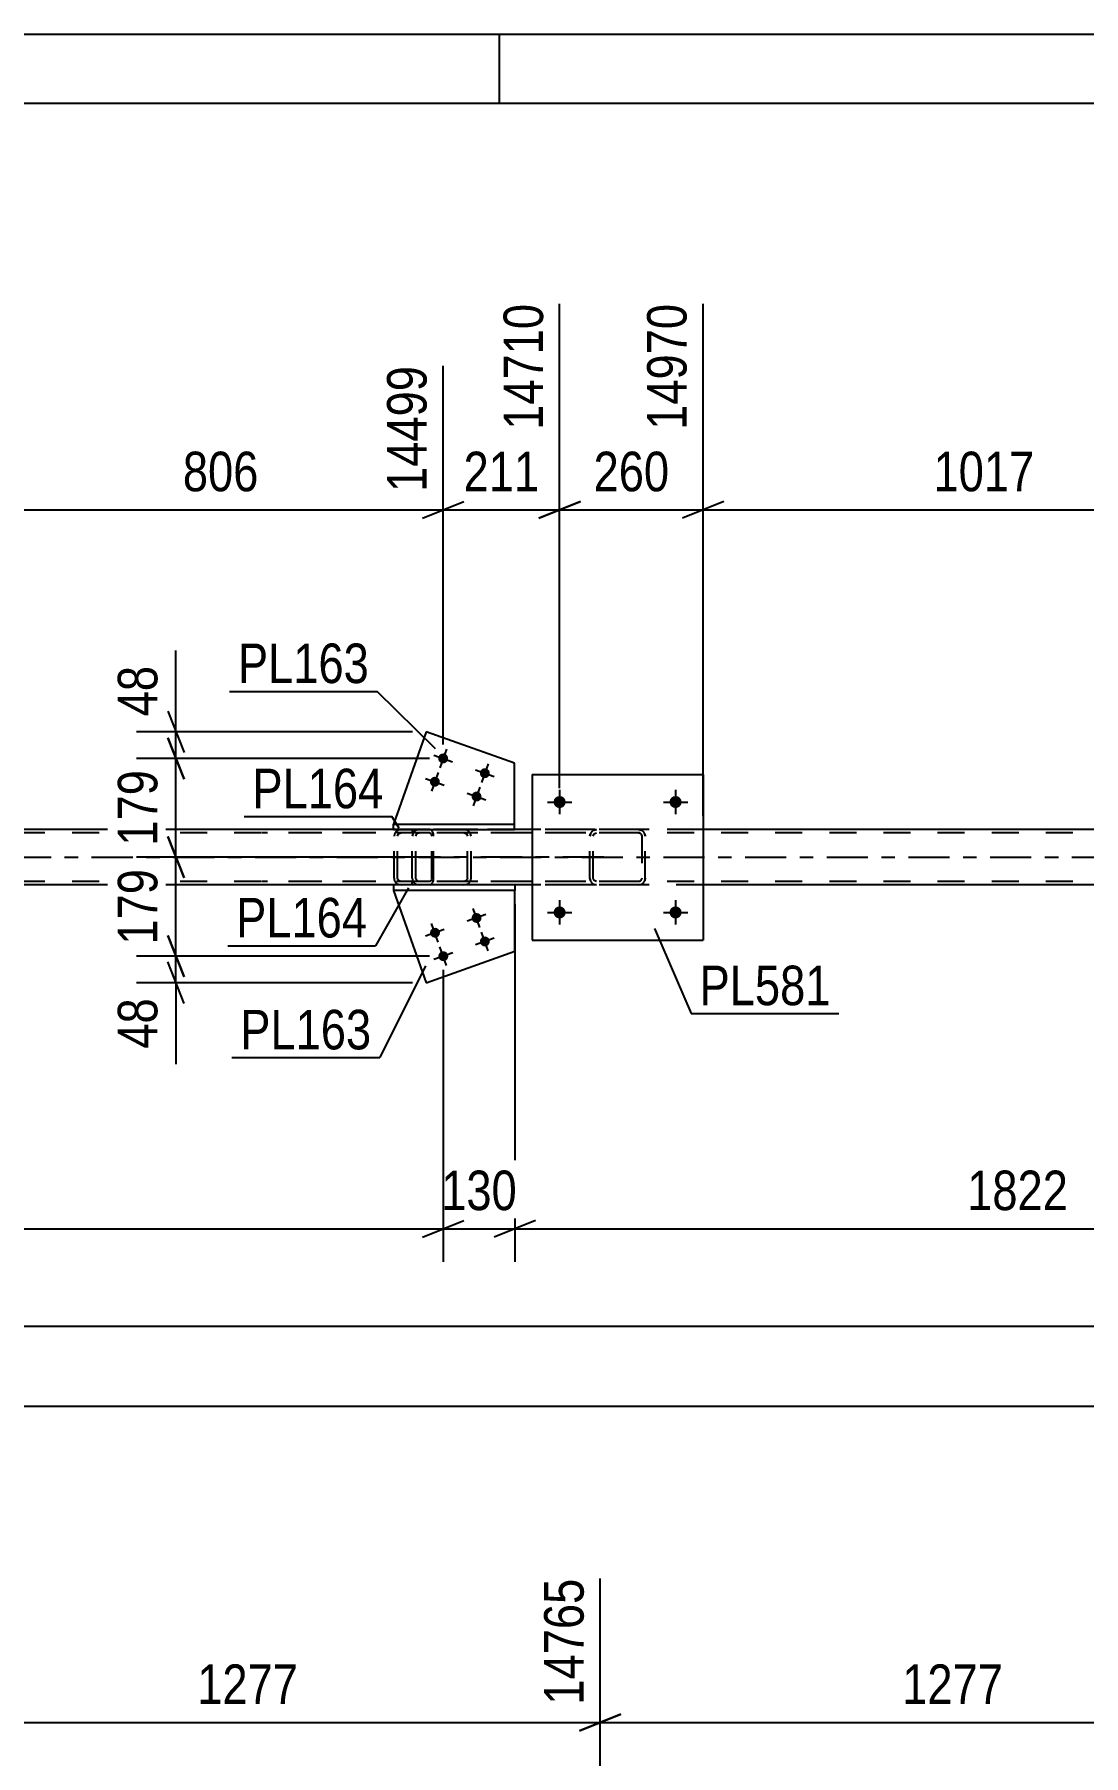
# Model space of a CAD drawing. Header units: millimetres. Extents: x 0 to 841, y 0 to 594.
# Drawn here: x 597.3 to 673.3, y 469.3 to 594 of the extents above; entities that cross this region are included whole.
import ezdxf

# ---------------------------------------------------------------- set-up
doc = ezdxf.new("R2010")
doc.units = ezdxf.units.MM
doc.linetypes.add('DXK_LINE_DOT2', pattern=[3.9198, 1.9599, -1.9599])
doc.linetypes.add('DXK_LINE_DOT3', pattern=[5.9187, 2.979, -0.9799, 0.9799, -0.9799])
doc.styles.add('Arial Narrow', font='ARIALN.TTF', dxfattribs={"height": 0.2})

# ---------------------------------------------------------------- blocks, each defined once
blk = doc.blocks.new('Unknown-122568519-1133 - 12225')
at = {"color": 5, "linetype": 'Continuous'}
for p, q in [((841, 594), (0, 594)), ((631, 589), (631, 594)), ((836, 589), (5, 589))]:
    blk.add_line(p, q, dxfattribs=at)
blk = doc.blocks.new('Bolt-122568519-3882 - 3869')
at = {"linetype": 'Continuous'}
for points in [[(629, 529.86, -1), (629.68, 530.1, -1)], [(625.99, 528.79, -1), (626.67, 529.03, -1)], [(626.59, 527.09, -1), (627.27, 527.33, -1)], [(629.6, 528.16, -1), (630.28, 528.4, -1)]]:
    blk.add_hatch(color=1, dxfattribs=at).paths.add_polyline_path(points)
at = {"color": 1, "linetype": 'Continuous'}
for p, q in [((630.02, 530.22), (628.66, 529.74)), ((629.58, 529.3), (629.1, 530.66)), ((627, 529.15), (625.65, 528.67)), ((626.57, 528.23), (626.08, 529.59)), ((630.18, 527.6), (629.7, 528.96)), ((627.17, 526.53), (626.69, 527.89)), ((630.62, 528.52), (629.27, 528.04)), ((627.61, 527.45), (626.25, 526.97))]:
    blk.add_line(p, q, dxfattribs=at)
blk = doc.blocks.new('Part-122568519-3887 - 3869')
at = {"color": 2, "linetype": 'Continuous'}
for p, q in [((632.11, 532.38), (623.33, 532.38)), ((623.33, 532.38), (623.33, 531.98)), ((632.11, 531.98), (623.33, 531.98)), ((632.11, 532.38), (632.11, 531.98))]:
    blk.add_line(p, q, dxfattribs=at)
blk = doc.blocks.new('Part-122568519-3999 - 3869')
at = {"color": 7, "linetype": 'DXK_LINE_DOT2'}
for p, q in [((625.19, 536.38), (625, 536.34)), ((640.18, 536.38), (625.19, 536.38)), ((628.62, 536.34), (628.43, 536.38)), ((624.72, 536.07), (624.68, 535.9)), ((624.68, 532.86), (624.68, 535.9)), ((624.72, 536.08), (624.72, 536.07)), ((624.94, 535.9), (624.96, 535.99)), ((624.94, 532.86), (624.94, 535.9)), ((624.96, 535.99), (625.01, 536.07)), ((625.01, 536.07), (625.09, 536.12)), ((625.09, 536.12), (625.19, 536.14)), ((640.18, 536.14), (625.19, 536.14)), ((628.43, 536.14), (628.52, 536.12)), ((628.52, 536.12), (628.61, 536.07)), ((628.61, 536.07), (628.66, 535.99)), ((628.66, 535.99), (628.68, 535.9)), ((628.68, 532.86), (628.68, 535.9)), ((628.9, 536.07), (628.9, 536.08)), ((628.94, 535.9), (628.9, 536.07)), ((628.94, 532.86), (628.94, 535.9)), ((624.68, 532.86), (624.7, 532.77)), ((624.7, 532.77), (624.72, 532.67)), ((624.96, 532.77), (624.94, 532.86)), ((625.01, 532.69), (624.96, 532.77)), ((625.09, 532.64), (625.01, 532.69)), ((625.19, 532.62), (625.09, 532.64)), ((640.18, 532.62), (625.19, 532.62)), ((628.52, 532.64), (628.43, 532.62)), ((628.61, 532.69), (628.52, 532.64)), ((628.66, 532.77), (628.61, 532.69)), ((628.68, 532.86), (628.66, 532.77)), ((628.9, 532.67), (628.92, 532.77)), ((628.92, 532.77), (628.94, 532.86)), ((625, 532.42), (625.19, 532.38)), ((640.18, 532.38), (625.19, 532.38)), ((628.43, 532.38), (628.62, 532.42))]:
    blk.add_line(p, q, dxfattribs=at)
at = {"color": 7, "linetype": 'DXK_LINE_DOT3'}
blk.add_line((638.56, 534.38), (623.39, 534.38), dxfattribs=at)
at = {"color": 7, "linetype": 'DXK_LINE_DOT2'}
for centre, start, end in [((625.17, 535.88), 110.7583, 155.68), ((628.45, 535.88), 24.32, 69.2417), ((625.17, 532.88), 204.32, 249.2417), ((628.45, 532.88), 290.7583, 335.68)]:
    blk.add_arc(centre, 0.496, start, end, dxfattribs=at)
blk = doc.blocks.new('Bolt-122568519-3871 - 3869')
at = {"linetype": 'Continuous'}
for points in [[(627.26, 541.42, -1), (626.58, 541.66, -1)], [(626.66, 539.73, -1), (625.98, 539.97, -1)], [(630.28, 540.35, -1), (629.6, 540.59, -1)], [(629.68, 538.66, -1), (629, 538.9, -1)]]:
    blk.add_hatch(color=1, dxfattribs=at).paths.add_polyline_path(points)
at = {"color": 1, "linetype": 'Continuous'}
for p, q in [((626.24, 541.78), (627.6, 541.3)), ((627.16, 542.22), (626.68, 540.86)), ((625.64, 540.09), (627, 539.61)), ((626.56, 540.52), (626.08, 539.17)), ((629.26, 540.71), (630.62, 540.23)), ((630.18, 541.15), (629.7, 539.8)), ((628.66, 539.02), (630.02, 538.54)), ((629.58, 539.46), (629.1, 538.1))]:
    blk.add_line(p, q, dxfattribs=at)
blk = doc.blocks.new('Part-122568519-3876 - 3869')
at = {"color": 2, "linetype": 'Continuous'}
for p, q in [((623.32, 536.38), (623.32, 536.78)), ((623.32, 536.78), (632.1, 536.78)), ((623.32, 536.38), (632.1, 536.38)), ((632.1, 536.38), (632.1, 536.78))]:
    blk.add_line(p, q, dxfattribs=at)
blk = doc.blocks.new('Part-122568519-3881 - 3869')
at = {"color": 2, "linetype": 'Continuous'}
for p, q in [((625.69, 543.46), (623.32, 536.78)), ((632.1, 541.19), (625.69, 543.46)), ((632.1, 536.78), (632.1, 541.19))]:
    blk.add_line(p, q, dxfattribs=at)
at = {"color": 7, "linetype": 'DXK_LINE_DOT2'}
blk.add_line((623.32, 536.78), (632.1, 536.78), dxfattribs=at)
blk = doc.blocks.new('Part-122568519-3892 - 3869')
at = {"color": 2, "linetype": 'Continuous'}
for p, q in [((623.33, 531.98), (625.7, 525.29)), ((632.11, 527.57), (632.11, 531.98)), ((625.7, 525.29), (632.11, 527.57))]:
    blk.add_line(p, q, dxfattribs=at)
at = {"color": 7, "linetype": 'DXK_LINE_DOT2'}
blk.add_line((632.11, 531.98), (623.33, 531.98), dxfattribs=at)
blk = doc.blocks.new('Part-122568519-4022 - 3869')
at = {"color": 7, "linetype": 'DXK_LINE_DOT2'}
for p, q in [((747.02, 536.38), (122.56, 536.38)), ((632.1, 536.38), (623.32, 536.38)), ((645.76, 536.38), (633.36, 536.38)), ((747.02, 536.14), (104.28, 536.14)), ((747.02, 532.62), (104.28, 532.62)), ((632.11, 532.38), (623.33, 532.38)), ((645.76, 532.38), (633.36, 532.38))]:
    blk.add_line(p, q, dxfattribs=at)
at = {"color": 2, "linetype": 'Continuous'}
for p, q in [((623.32, 536.38), (594.68, 536.38)), ((633.36, 536.38), (632.1, 536.38)), ((684.44, 536.38), (645.76, 536.38)), ((623.33, 532.38), (594.68, 532.38)), ((633.36, 532.38), (632.11, 532.38)), ((684.44, 532.38), (645.76, 532.38))]:
    blk.add_line(p, q, dxfattribs=at)
at = {"color": 7, "linetype": 'DXK_LINE_DOT3'}
blk.add_line((104.28, 534.38), (747.02, 534.38), dxfattribs=at)
blk = doc.blocks.new('Part-122568519-3992 - 3869')
at = {"color": 7, "linetype": 'DXK_LINE_DOT2'}
for p, q in [((625.96, 536.38), (613.8, 536.38)), ((623.87, 536.38), (623.67, 536.34)), ((624.68, 536.38), (624.68, 536.14)), ((626.06, 536.34), (625.96, 536.38)), ((626.15, 536.24), (626.06, 536.34)), ((625.96, 536.14), (613.8, 536.14)), ((623.4, 536.07), (623.36, 535.9)), ((623.36, 532.86), (623.36, 535.9)), ((623.4, 536.08), (623.4, 536.07)), ((623.61, 535.9), (623.63, 535.99)), ((623.61, 532.86), (623.61, 535.9)), ((623.63, 535.99), (623.69, 536.07)), ((623.69, 536.07), (623.77, 536.12)), ((623.77, 536.12), (623.87, 536.14)), ((625.96, 536.14), (626.01, 536.12)), ((626.01, 536.12), (626.05, 536.07)), ((626.05, 536.07), (626.08, 535.99)), ((626.08, 535.99), (626.09, 535.9)), ((626.09, 532.86), (626.09, 535.9)), ((626.21, 536.08), (626.15, 536.24)), ((626.23, 535.9), (626.21, 536.08)), ((626.23, 532.86), (626.23, 535.9)), ((625.96, 532.62), (613.8, 532.62)), ((623.36, 532.86), (623.38, 532.77)), ((623.38, 532.77), (623.4, 532.67)), ((623.63, 532.77), (623.61, 532.86)), ((623.69, 532.69), (623.63, 532.77)), ((623.77, 532.64), (623.69, 532.69)), ((623.87, 532.62), (623.77, 532.64)), ((624.68, 532.38), (624.68, 532.62)), ((626.01, 532.64), (625.96, 532.62)), ((626.05, 532.69), (626.01, 532.64)), ((626.08, 532.77), (626.05, 532.69)), ((626.06, 532.42), (626.15, 532.52)), ((626.09, 532.86), (626.08, 532.77)), ((626.15, 532.52), (626.21, 532.67)), ((626.21, 532.67), (626.23, 532.86)), ((625.96, 532.38), (613.8, 532.38)), ((623.67, 532.42), (623.87, 532.38)), ((625.96, 532.38), (626.06, 532.42))]:
    blk.add_line(p, q, dxfattribs=at)
for centre, start, end in [((623.85, 535.88), 111.1941, 156.1506), ((623.85, 532.87), 203.8494, 248.8059)]:
    blk.add_arc(centre, 0.492, start, end, dxfattribs=at)
blk = doc.blocks.new('Part-122568519-4084 - 3869')
at = {"color": 7, "linetype": 'DXK_LINE_DOT2'}
for p, q in [((637.86, 536.34), (638.04, 536.38)), ((638.04, 536.38), (637.86, 536.34)), ((641.08, 536.38), (638.04, 536.38)), ((641.08, 536.38), (641.27, 536.34)), ((641.27, 536.34), (641.08, 536.38)), ((637.56, 535.9), (637.6, 536.08)), ((637.6, 536.08), (637.56, 535.9)), ((637.56, 532.86), (637.56, 535.9)), ((637.8, 535.9), (637.82, 535.99)), ((637.8, 532.86), (637.8, 535.9)), ((637.82, 535.99), (637.87, 536.07)), ((637.87, 536.07), (637.95, 536.12)), ((637.95, 536.12), (638.04, 536.14)), ((641.08, 536.14), (638.04, 536.14)), ((641.08, 536.14), (641.17, 536.12)), ((641.17, 536.12), (641.25, 536.07)), ((641.25, 536.07), (641.3, 535.99)), ((641.3, 535.99), (641.32, 535.9)), ((641.32, 535.9), (641.32, 532.86)), ((641.53, 536.08), (641.56, 535.9)), ((641.56, 535.9), (641.53, 536.08)), ((641.56, 532.86), (641.56, 535.9)), ((637.6, 532.67), (637.56, 532.86)), ((637.56, 532.86), (637.6, 532.67)), ((637.82, 532.77), (637.8, 532.86)), ((637.87, 532.69), (637.82, 532.77)), ((637.95, 532.64), (637.87, 532.69)), ((638.04, 532.62), (637.95, 532.64)), ((641.08, 532.62), (638.04, 532.62)), ((641.17, 532.64), (641.08, 532.62)), ((641.25, 532.69), (641.17, 532.64)), ((641.3, 532.77), (641.25, 532.69)), ((641.32, 532.86), (641.3, 532.77)), ((641.56, 532.86), (641.53, 532.67)), ((641.53, 532.67), (641.56, 532.86)), ((638.04, 532.38), (637.86, 532.41)), ((637.86, 532.41), (638.04, 532.38)), ((641.08, 532.38), (638.04, 532.38)), ((641.27, 532.41), (641.08, 532.38)), ((641.08, 532.38), (641.27, 532.41))]:
    blk.add_line(p, q, dxfattribs=at)
at = {"color": 7, "linetype": 'DXK_LINE_DOT3'}
blk.add_line((639.56, 534.38), (639.56, 534.38), dxfattribs=at)
at = {"color": 7, "linetype": 'DXK_LINE_DOT2'}
for centre, start, end in [((638.04, 535.9), 112.5, 157.5), ((638.04, 535.9), 112.5, 157.5), ((641.08, 535.9), 22.5, 67.5), ((641.08, 535.9), 22.5, 67.5), ((638.04, 532.86), 202.5, 247.5), ((638.04, 532.86), 202.5, 247.5), ((641.08, 532.86), 292.5, 337.5), ((641.08, 532.86), 292.5, 337.5)]:
    blk.add_arc(centre, 0.48, start, end, dxfattribs=at)
blk = doc.blocks.new('Part-122568519-4089 - 3869')
at = {"color": 2, "linetype": 'Continuous'}
for p, q in [((633.36, 540.38), (633.36, 528.38)), ((633.36, 540.38), (645.76, 540.38)), ((645.76, 540.38), (645.76, 528.38)), ((633.36, 528.38), (645.76, 528.38))]:
    blk.add_line(p, q, dxfattribs=at)
blk = doc.blocks.new('Bolt-122568519-4145 - 3869')
at = {"linetype": 'Continuous'}
for points in [[(635.8, 530.38, -1), (634.92, 530.38, -1)], [(644.2, 530.38, -1), (643.32, 530.38, -1)]]:
    blk.add_hatch(color=1, dxfattribs=at).paths.add_polyline_path(points)
at = {"color": 1, "linetype": 'Continuous'}
for p, q in [((634.48, 530.38), (636.24, 530.38)), ((635.36, 531.26), (635.36, 529.5)), ((642.88, 530.38), (644.64, 530.38)), ((643.76, 531.26), (643.76, 529.5))]:
    blk.add_line(p, q, dxfattribs=at)
blk = doc.blocks.new('Bolt-122568519-4146 - 3869')
at = {"linetype": 'Continuous'}
for points in [[(635.8, 538.38, -1), (634.92, 538.38, -1)], [(644.2, 538.38, -1), (643.32, 538.38, -1)]]:
    blk.add_hatch(color=1, dxfattribs=at).paths.add_polyline_path(points)
at = {"color": 1, "linetype": 'Continuous'}
for p, q in [((635.36, 539.26), (635.36, 537.5)), ((643.76, 539.26), (643.76, 537.5)), ((634.48, 538.38), (636.24, 538.38)), ((642.88, 538.38), (644.64, 538.38))]:
    blk.add_line(p, q, dxfattribs=at)
blk = doc.blocks.new('StraightDimension-122568519-4601 - 3869')
at = {"color": 7, "linetype": 'Continuous'}
for p, q in [((645.76, 537.38), (645.76, 574.49)), ((686.44, 539.38), (686.44, 569.99)), ((647.26, 560.15), (644.26, 558.95)), ((684.94, 558.95), (687.94, 560.15)), ((645.76, 559.55), (686.44, 559.55))]:
    blk.add_line(p, q, dxfattribs=at)
at = {"color": 0}
blk.add_wipeout([(670.36, 560.3), (670.36, 564.5), (661.85, 564.5), (661.85, 560.3)], dxfattribs=at)
at = {"color": 3, "style": 'Arial Narrow'}
blk.add_text('1017', height=2.863, dxfattribs=at).set_placement((662.45, 560.9))
at = {"color": 0, "linetype": 'Continuous'}
blk.add_wipeout([(685.84, 570.59), (681.64, 570.59), (681.64, 560.25), (685.84, 560.25)], dxfattribs=at)
at = {"color": 3, "linetype": 'Continuous', "style": 'Arial Narrow'}
blk.add_text('15987', height=2.863, rotation=90.0002, dxfattribs=at).set_placement((685.24, 560.85))
blk = doc.blocks.new('StraightDimension-122568519-4648 - 3869')
at = {"color": 7, "linetype": 'Continuous'}
for p, q in [((594.68, 537.38), (594.68, 574.49)), ((626.92, 542.54), (626.92, 569.99)), ((596.18, 560.15), (593.18, 558.95)), ((625.42, 558.95), (628.42, 560.15)), ((594.68, 559.55), (626.92, 559.55))]:
    blk.add_line(p, q, dxfattribs=at)
at = {"color": 0}
blk.add_wipeout([(614.14, 560.3), (614.14, 564.5), (607.46, 564.5), (607.46, 560.3)], dxfattribs=at)
at = {"color": 3, "style": 'Arial Narrow'}
blk.add_text('806', height=2.863, dxfattribs=at).set_placement((608.06, 560.9))
at = {"color": 0, "linetype": 'Continuous'}
blk.add_wipeout([(626.32, 570.59), (622.12, 570.59), (622.12, 560.25), (626.32, 560.25)], dxfattribs=at)
at = {"color": 3, "linetype": 'Continuous', "style": 'Arial Narrow'}
blk.add_text('14499', height=2.863, rotation=90.0002, dxfattribs=at).set_placement((625.72, 560.85))
blk = doc.blocks.new('StraightDimension-122568519-4487 - 3869')
at = {"color": 7, "linetype": 'Continuous'}
blk.add_line((61.72, 494.61), (747.66, 494.61), dxfattribs=at)
blk = doc.blocks.new('StraightDimension-122568519-4254 - 3869')
at = {"color": 7, "linetype": 'Continuous'}
for p, q in [((606.96, 535.88), (608.16, 532.88)), ((625.99, 534.38), (604.71, 534.38)), ((607.56, 527.21), (607.56, 534.38)), ((608.16, 525.71), (606.96, 528.71)), ((625.93, 527.21), (604.71, 527.21))]:
    blk.add_line(p, q, dxfattribs=at)
at = {"color": 0}
blk.add_wipeout([(606.81, 534.14), (602.61, 534.14), (602.61, 527.45), (606.81, 527.45)], dxfattribs=at)
at = {"color": 3, "style": 'Arial Narrow'}
blk.add_text('179', height=2.863, rotation=90.0002, dxfattribs=at).set_placement((606.21, 528.05))
blk = doc.blocks.new('StraightDimension-122568519-4271 - 3869')
at = {"color": 7, "linetype": 'Continuous'}
for p, q in [((606.96, 543.04), (608.16, 540.04)), ((625.92, 541.54), (604.71, 541.54)), ((607.56, 534.38), (607.56, 541.54)), ((608.16, 532.88), (606.96, 535.88)), ((625.99, 534.38), (604.71, 534.38))]:
    blk.add_line(p, q, dxfattribs=at)
at = {"color": 0}
blk.add_wipeout([(606.81, 541.3), (602.61, 541.3), (602.61, 534.62), (606.81, 534.62)], dxfattribs=at)
at = {"color": 3, "style": 'Arial Narrow'}
blk.add_text('179', height=2.863, rotation=90.0002, dxfattribs=at).set_placement((606.21, 535.22))
blk = doc.blocks.new('StraightDimension-122568519-4288 - 3869')
at = {"color": 7, "linetype": 'Continuous'}
for p, q in [((607.56, 543.46), (607.56, 549.37)), ((607.56, 543.46), (607.56, 549.37)), ((606.96, 544.96), (608.16, 541.96)), ((624.69, 543.46), (604.71, 543.46)), ((608.16, 540.04), (606.96, 543.04)), ((607.56, 541.54), (607.56, 543.46)), ((625.92, 541.54), (604.71, 541.54))]:
    blk.add_line(p, q, dxfattribs=at)
at = {"color": 0}
blk.add_wipeout([(606.81, 548.85), (602.61, 548.85), (602.61, 543.99), (606.81, 543.99)], dxfattribs=at)
at = {"color": 3, "style": 'Arial Narrow'}
blk.add_text('48', height=2.863, rotation=90.0002, dxfattribs=at).set_placement((606.21, 544.59))
blk = doc.blocks.new('StraightDimension-122568519-4298 - 3869')
at = {"color": 7, "linetype": 'Continuous'}
for p, q in [((606.96, 528.71), (608.16, 525.71)), ((625.93, 527.21), (604.71, 527.21)), ((608.16, 523.79), (606.96, 526.79)), ((607.56, 525.29), (607.56, 527.21)), ((624.7, 525.29), (604.71, 525.29)), ((607.56, 525.29), (607.56, 519.38)), ((607.56, 525.29), (607.56, 519.38))]:
    blk.add_line(p, q, dxfattribs=at)
at = {"color": 0}
blk.add_wipeout([(606.81, 524.77), (602.61, 524.77), (602.61, 519.91), (606.81, 519.91)], dxfattribs=at)
at = {"color": 3, "style": 'Arial Narrow'}
blk.add_text('48', height=2.863, rotation=90.0002, dxfattribs=at).set_placement((606.21, 520.51))
blk = doc.blocks.new('StraightDimension-122568519-4333 - 3869')
at = {"color": 7, "linetype": 'Continuous'}
for p, q in [((632.11, 530.98), (632.11, 505.06)), ((704.99, 520.63), (704.99, 505.06)), ((633.61, 508.06), (630.61, 506.86)), ((703.49, 506.86), (706.49, 508.06)), ((632.11, 507.46), (704.99, 507.46))]:
    blk.add_line(p, q, dxfattribs=at)
at = {"color": 0}
blk.add_wipeout([(672.81, 508.21), (672.81, 512.41), (664.29, 512.41), (664.29, 508.21)], dxfattribs=at)
at = {"color": 3, "style": 'Arial Narrow'}
blk.add_text('1822', height=2.863, dxfattribs=at).set_placement((664.89, 508.81))
blk = doc.blocks.new('StraightDimension-122568519-4341 - 3869')
at = {"color": 7, "linetype": 'Continuous'}
for p, q in [((632.11, 530.98), (632.11, 505.06)), ((626.93, 526.21), (626.93, 505.06)), ((625.43, 506.86), (628.43, 508.06)), ((633.61, 508.06), (630.61, 506.86)), ((626.93, 507.46), (632.11, 507.46))]:
    blk.add_line(p, q, dxfattribs=at)
at = {"color": 0}
blk.add_wipeout([(632.86, 508.21), (632.86, 512.41), (626.18, 512.41), (626.18, 508.21)], dxfattribs=at)
at = {"color": 3, "style": 'Arial Narrow'}
blk.add_text('130', height=2.863, dxfattribs=at).set_placement((626.78, 508.81))
blk = doc.blocks.new('StraightDimension-122568519-4349 - 3869')
at = {"color": 7, "linetype": 'Continuous'}
for p, q in [((626.93, 526.21), (626.93, 505.06)), ((625.43, 506.86), (628.43, 508.06)), ((62.36, 507.46), (626.93, 507.46))]:
    blk.add_line(p, q, dxfattribs=at)
blk = doc.blocks.new('StraightDimension-122568519-4508 - 3869')
at = {"color": 7, "linetype": 'Continuous'}
blk.add_line((62.36, 500.4), (747.02, 500.4), dxfattribs=at)
blk = doc.blocks.new('StraightDimension-122568519-4619 - 3869')
at = {"color": 7, "linetype": 'Continuous'}
for p, q in [((635.36, 539.38), (635.36, 574.49)), ((645.76, 537.38), (645.76, 574.49)), ((633.86, 558.95), (636.86, 560.15)), ((647.26, 560.15), (644.26, 558.95)), ((635.36, 559.55), (645.76, 559.55))]:
    blk.add_line(p, q, dxfattribs=at)
at = {"color": 0}
blk.add_wipeout([(643.9, 560.3), (643.9, 564.5), (637.22, 564.5), (637.22, 560.3)], dxfattribs=at)
at = {"color": 3, "style": 'Arial Narrow'}
blk.add_text('260', height=2.863, dxfattribs=at).set_placement((637.82, 560.9))
at = {"color": 0, "linetype": 'Continuous'}
blk.add_wipeout([(645.16, 575.09), (640.96, 575.09), (640.96, 564.75), (645.16, 564.75)], dxfattribs=at)
at = {"color": 3, "linetype": 'Continuous', "style": 'Arial Narrow'}
blk.add_text('14970', height=2.863, rotation=90.0002, dxfattribs=at).set_placement((644.56, 565.35))
blk = doc.blocks.new('StraightDimension-122568519-4637 - 3869')
at = {"color": 7, "linetype": 'Continuous'}
for p, q in [((635.36, 539.38), (635.36, 574.49)), ((626.92, 542.54), (626.92, 569.99)), ((625.42, 558.95), (628.42, 560.15)), ((636.86, 560.15), (633.86, 558.95)), ((626.92, 559.55), (635.36, 559.55))]:
    blk.add_line(p, q, dxfattribs=at)
at = {"color": 0}
blk.add_wipeout([(634.48, 560.3), (634.48, 564.5), (627.8, 564.5), (627.8, 560.3)], dxfattribs=at)
at = {"color": 3, "style": 'Arial Narrow'}
blk.add_text('211', height=2.863, dxfattribs=at).set_placement((628.4, 560.9))
at = {"color": 0, "linetype": 'Continuous'}
blk.add_wipeout([(634.76, 575.09), (630.56, 575.09), (630.56, 564.75), (634.76, 564.75)], dxfattribs=at)
at = {"color": 3, "linetype": 'Continuous', "style": 'Arial Narrow'}
blk.add_text('14710', height=2.863, rotation=90.0002, dxfattribs=at).set_placement((634.16, 565.35))
blk = doc.blocks.new('StraightDimension-122568519-6323 - 5055')
at = {"color": 7, "linetype": 'Continuous'}
for p, q in [((587.22, 434.74), (587.22, 482.12)), ((638.3, 434.74), (638.3, 482.12)), ((588.72, 472.28), (585.72, 471.08)), ((587.22, 471.68), (638.3, 471.68)), ((636.8, 471.08), (639.8, 472.28))]:
    blk.add_line(p, q, dxfattribs=at)
at = {"color": 0}
blk.add_wipeout([(617.01, 472.43), (617.01, 476.63), (608.5, 476.63), (608.5, 472.43)], dxfattribs=at)
at = {"color": 3, "style": 'Arial Narrow'}
blk.add_text('1277', height=2.863, dxfattribs=at).set_placement((609.1, 473.03))
at = {"color": 0, "linetype": 'Continuous'}
blk.add_wipeout([(637.7, 482.72), (633.5, 482.72), (633.5, 472.38), (637.7, 472.38)], dxfattribs=at)
at = {"color": 3, "linetype": 'Continuous', "style": 'Arial Narrow'}
blk.add_text('14765', height=2.863, rotation=90.0002, dxfattribs=at).set_placement((637.1, 472.98))
blk = doc.blocks.new('StraightDimension-122568519-6333 - 5055')
at = {"color": 7, "linetype": 'Continuous'}
for p, q in [((638.3, 434.74), (638.3, 482.12)), ((689.38, 434.74), (689.38, 482.12)), ((639.8, 472.28), (636.8, 471.08)), ((638.3, 471.68), (689.38, 471.68)), ((687.88, 471.08), (690.88, 472.28))]:
    blk.add_line(p, q, dxfattribs=at)
at = {"color": 0}
blk.add_wipeout([(668.09, 472.43), (668.09, 476.63), (659.58, 476.63), (659.58, 472.43)], dxfattribs=at)
at = {"color": 3, "style": 'Arial Narrow'}
blk.add_text('1277', height=2.863, dxfattribs=at).set_placement((660.18, 473.03))
at = {"color": 0, "linetype": 'Continuous'}
blk.add_wipeout([(688.78, 482.72), (684.58, 482.72), (684.58, 472.38), (688.78, 472.38)], dxfattribs=at)
at = {"color": 3, "linetype": 'Continuous', "style": 'Arial Narrow'}
blk.add_text('16042', height=2.863, rotation=90.0002, dxfattribs=at).set_placement((688.18, 472.98))
blk = doc.blocks.new('Mark-122568519-3872 - 3869')
at = {"color": 0}
blk.add_wipeout([(622.6, 537.93), (622.6, 540.93), (613.1, 540.93), (613.1, 537.93)], dxfattribs=at)
blk.add_wipeout([(622.6, 537.93), (622.6, 540.93), (613.1, 540.93), (613.1, 537.93)], dxfattribs=at)
at = {"color": 30, "linetype": 'Continuous'}
for p in [(612.5, 537.33), (623.74, 536.49)]:
    blk.add_line(p, (623.2, 537.33), dxfattribs=at)
at = {"color": 3, "style": 'Arial Narrow'}
blk.add_text('PL164', height=2.863, dxfattribs=at).set_placement((613.1, 537.93))
blk = doc.blocks.new('Mark-122568519-3877 - 3869')
at = {"color": 0}
blk.add_wipeout([(621.55, 547), (621.55, 550), (612.05, 550), (612.05, 547)], dxfattribs=at)
blk.add_wipeout([(621.55, 547), (621.55, 550), (612.05, 550), (612.05, 547)], dxfattribs=at)
at = {"color": 30, "linetype": 'Continuous'}
for p in [(611.45, 546.4), (626.37, 542.23)]:
    blk.add_line(p, (622.15, 546.4), dxfattribs=at)
at = {"color": 3, "style": 'Arial Narrow'}
blk.add_text('PL163', height=2.863, dxfattribs=at).set_placement((612.05, 547))
blk = doc.blocks.new('Mark-122568519-3883 - 3869')
at = {"color": 0}
blk.add_wipeout([(621.43, 528.57), (621.43, 531.57), (611.92, 531.57), (611.92, 528.57)], dxfattribs=at)
blk.add_wipeout([(621.43, 528.57), (621.43, 531.57), (611.92, 531.57), (611.92, 528.57)], dxfattribs=at)
at = {"color": 30, "linetype": 'Continuous'}
for p in [(624.41, 532.16), (611.32, 527.97)]:
    blk.add_line(p, (622.03, 527.97), dxfattribs=at)
at = {"color": 3, "style": 'Arial Narrow'}
blk.add_text('PL164', height=2.863, dxfattribs=at).set_placement((611.92, 528.57))
blk = doc.blocks.new('Mark-122568519-3888 - 3869')
at = {"color": 0}
blk.add_wipeout([(621.73, 520.46), (621.73, 523.46), (612.22, 523.46), (612.22, 520.46)], dxfattribs=at)
blk.add_wipeout([(621.73, 520.46), (621.73, 523.46), (612.22, 523.46), (612.22, 520.46)], dxfattribs=at)
at = {"color": 30, "linetype": 'Continuous'}
for p in [(625.64, 526.52), (611.62, 519.86)]:
    blk.add_line(p, (622.33, 519.86), dxfattribs=at)
at = {"color": 3, "style": 'Arial Narrow'}
blk.add_text('PL163', height=2.863, dxfattribs=at).set_placement((612.22, 520.46))
blk = doc.blocks.new('Mark-122568519-4085 - 3869')
at = {"color": 0}
blk.add_wipeout([(655, 523.66), (655, 526.66), (645.5, 526.66), (645.5, 523.66)], dxfattribs=at)
blk.add_wipeout([(655, 523.66), (655, 526.66), (645.5, 526.66), (645.5, 523.66)], dxfattribs=at)
at = {"color": 30, "linetype": 'Continuous'}
for p, q in [((642.23, 529.22), (644.9, 523.06)), ((644.9, 523.06), (655.6, 523.06))]:
    blk.add_line(p, q, dxfattribs=at)
at = {"color": 3, "style": 'Arial Narrow'}
blk.add_text('PL581', height=2.863, dxfattribs=at).set_placement((645.5, 523.66))

msp = doc.modelspace()

# ---------------------------------------------------------------- block references
for name in ['Unknown-122568519-1133 - 12225', 'Part-122568519-3881 - 3869', 'Bolt-122568519-3871 - 3869', 'Part-122568519-4089 - 3869', 'Bolt-122568519-4146 - 3869', 'Part-122568519-4022 - 3869', 'Part-122568519-3992 - 3869', 'Part-122568519-3876 - 3869', 'Part-122568519-3999 - 3869', 'Part-122568519-4084 - 3869', 'Part-122568519-3887 - 3869', 'Part-122568519-3892 - 3869', 'Bolt-122568519-3882 - 3869', 'Bolt-122568519-4145 - 3869']:
    msp.add_blockref(name, (0, 0))

# ---------------------------------------------------------------- next in the draw order: block references
for name in ['StraightDimension-122568519-4648 - 3869', 'StraightDimension-122568519-4601 - 3869', 'StraightDimension-122568519-4487 - 3869', 'StraightDimension-122568519-6323 - 5055']:
    msp.add_blockref(name, (0, 0))

# ---------------------------------------------------------------- next in the draw order: block references
for name in ['StraightDimension-122568519-4619 - 3869', 'StraightDimension-122568519-4254 - 3869', 'StraightDimension-122568519-4333 - 3869', 'StraightDimension-122568519-6333 - 5055']:
    msp.add_blockref(name, (0, 0))

# ---------------------------------------------------------------- next in the draw order: block references
for name in ['StraightDimension-122568519-4271 - 3869', 'StraightDimension-122568519-4298 - 3869']:
    msp.add_blockref(name, (0, 0))

# ---------------------------------------------------------------- next in the draw order: block references
for name in ['StraightDimension-122568519-4288 - 3869', 'Mark-122568519-3883 - 3869', 'StraightDimension-122568519-4341 - 3869']:
    msp.add_blockref(name, (0, 0))

# ---------------------------------------------------------------- next in the draw order: block references
for name in ['StraightDimension-122568519-4637 - 3869', 'Mark-122568519-3872 - 3869', 'StraightDimension-122568519-4349 - 3869']:
    msp.add_blockref(name, (0, 0))

# ---------------------------------------------------------------- next in the draw order: block references
for name in ['Mark-122568519-3877 - 3869', 'StraightDimension-122568519-4508 - 3869']:
    msp.add_blockref(name, (0, 0))

# ---------------------------------------------------------------- next in the draw order: block references
for name in ['Mark-122568519-4085 - 3869', 'Mark-122568519-3888 - 3869']:
    msp.add_blockref(name, (0, 0))

doc.saveas('drawing.dxf')
